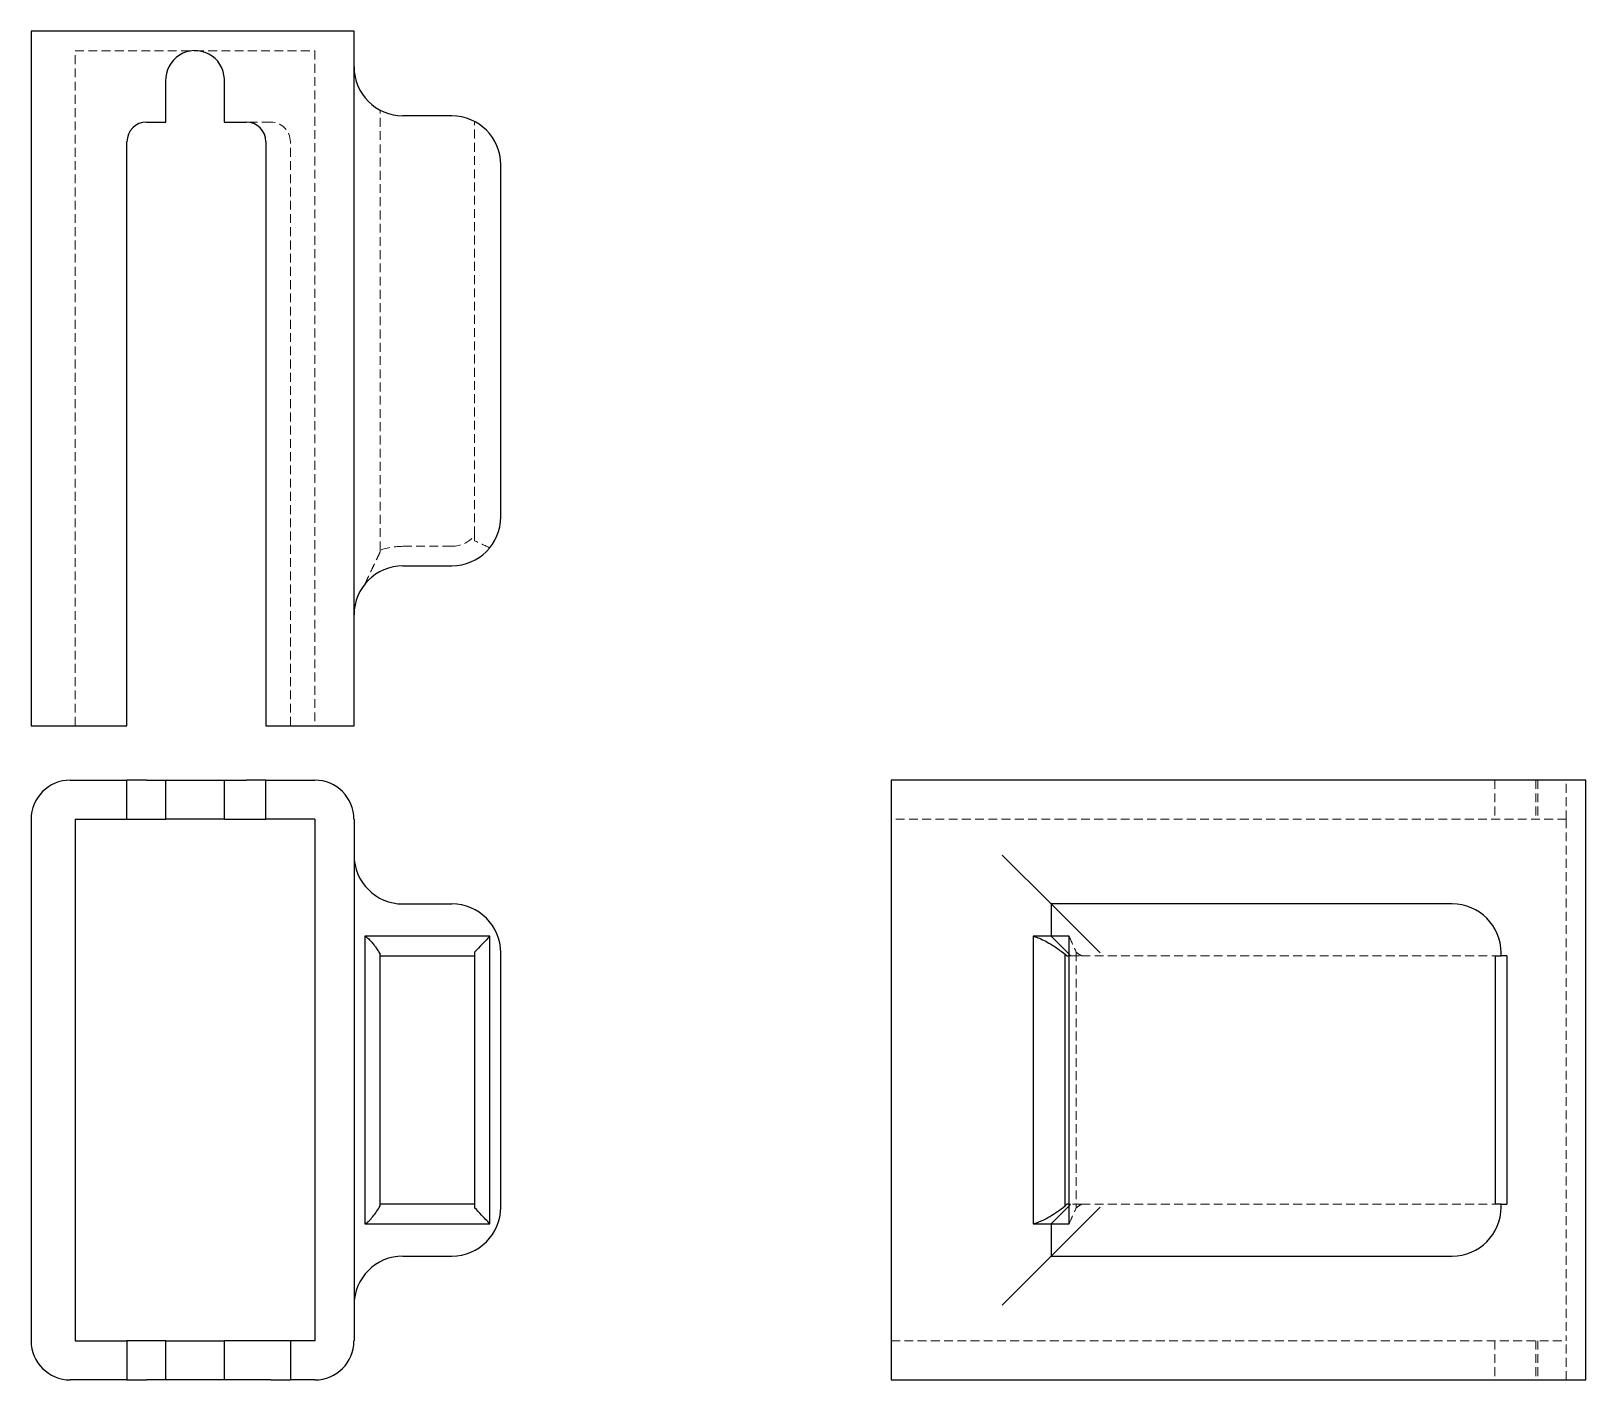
# Model space of a CAD drawing. Header units: millimetres. Extents: x 49 to 273, y 14 to 208.
import ezdxf

# ---------------------------------------------------------------- set-up
doc = ezdxf.new("R2010")
doc.units = ezdxf.units.MM
doc.linetypes.add('HIDDEN', pattern=[1.905, 1.27, -0.635])

msp = doc.modelspace()

# ---------------------------------------------------------------- linework, layer by layer
at = {"color": 7, "linetype": 'Continuous', "lineweight": 25}
for p, q in [((49.2, 208), (49.2, 108)), ((54.83, 208), (49.2, 208)), ((90.04, 208), (54.83, 208)), ((95.68, 208), (90.04, 208)), ((95.68, 108), (95.68, 208)), ((68.57, 194.9), (68.57, 200.79)), ((77.01, 201.1), (77.01, 194.9)), ((65.82, 194.9), (68.57, 194.9)), ((77.01, 194.9), (80.18, 194.9)), ((109.76, 195.8), (102.72, 195.8)), ((63, 108), (63, 192.08)), ((83, 192.08), (83, 108)), ((116.8, 138.06), (116.8, 188.76)), ((102.72, 131.02), (109.76, 131.02)), ((49.2, 108), (54.83, 108)), ((54.83, 108), (63, 108)), ((83, 108), (90.04, 108)), ((90.04, 108), (95.68, 108)), ((54.83, 100.17), (63, 100.17)), ((63, 94.54), (63, 100.17)), ((65.82, 100.17), (63, 100.17)), ((65.82, 100.17), (68.57, 100.17)), ((68.57, 94.54), (68.57, 100.17)), ((68.57, 100.17), (77.01, 100.17)), ((77.01, 100.17), (77.01, 94.54)), ((77.01, 100.17), (80.18, 100.17)), ((83, 100.17), (80.18, 100.17)), ((83, 94.54), (83, 100.17)), ((83, 100.17), (90.04, 100.17)), ((173, 100.17), (173, 94.54)), ((273, 100.17), (173, 100.17)), ((273, 94.54), (273, 100.17)), ((49.2, 94.54), (49.2, 19.46)), ((55.54, 94.54), (63, 94.54)), ((55.54, 94.54), (55.54, 19.46)), ((63, 94.54), (65.82, 94.54)), ((65.82, 94.54), (68.57, 94.54)), ((72.79, 94.54), (68.57, 94.54)), ((77.01, 94.54), (72.79, 94.54)), ((77.01, 94.54), (80.18, 94.54)), ((80.18, 94.54), (83, 94.54)), ((90.04, 94.54), (83, 94.54)), ((90.04, 94.54), (90.04, 19.46)), ((95.68, 94.54), (95.68, 19.46)), ((173, 94.54), (173, 19.46)), ((273, 19.46), (273, 94.54)), ((196.02, 82.35), (188.97, 89.39)), ((102.72, 82.35), (109.76, 82.35)), ((203.06, 75.31), (196.02, 82.35)), ((253.76, 82.35), (196.02, 82.35)), ((196.02, 82.35), (196.02, 77.7)), ((97.26, 77.7), (97.26, 36.3)), ((102.72, 77.7), (97.26, 77.7)), ((109.76, 77.7), (102.72, 77.7)), ((115.22, 77.7), (109.76, 77.7)), ((115.22, 36.3), (115.22, 77.7)), ((196.02, 77.7), (193.42, 77.7)), ((193.42, 77.7), (193.42, 36.3)), ((198.61, 77.7), (196.02, 77.7)), ((196.02, 77.7), (198.61, 75.11)), ((198.61, 36.3), (198.61, 77.7)), ((99.44, 38.88), (99.44, 75.12)), ((99.44, 74.89), (102.72, 74.89)), ((102.72, 74.89), (109.76, 74.89)), ((109.76, 74.89), (113.04, 74.89)), ((113.04, 75.4), (113.04, 38.6)), ((116.8, 38.69), (116.8, 75.31)), ((198.02, 38.88), (198.02, 75.12)), ((198.27, 74.89), (198.61, 74.89)), ((260, 39.11), (260, 74.89)), ((260, 74.89), (260.8, 74.89)), ((260.8, 74.89), (260.8, 75.31)), ((261.61, 74.89), (260.8, 74.89)), ((261.61, 74.89), (261.61, 39.11)), ((102.72, 39.11), (99.44, 39.11)), ((109.76, 39.11), (102.72, 39.11)), ((113.04, 39.11), (109.76, 39.11)), ((198.61, 38.89), (196.02, 36.3)), ((203.06, 38.69), (196.02, 31.65)), ((198.61, 39.11), (198.27, 39.11)), ((260.8, 39.11), (260, 39.11)), ((260.8, 38.69), (260.8, 39.11)), ((260.8, 39.11), (261.61, 39.11)), ((97.26, 36.3), (102.72, 36.3)), ((102.72, 36.3), (109.76, 36.3)), ((109.76, 36.3), (115.22, 36.3)), ((193.42, 36.3), (196.02, 36.3)), ((196.02, 36.3), (196.02, 31.65)), ((196.02, 36.3), (198.61, 36.3)), ((102.72, 31.65), (109.76, 31.65)), ((196.02, 31.65), (188.97, 24.61)), ((196.02, 31.65), (253.76, 31.65)), ((55.54, 19.46), (63, 19.46)), ((63, 19.46), (63, 13.83)), ((65.82, 19.46), (63, 19.46)), ((68.57, 19.46), (65.82, 19.46)), ((68.57, 13.83), (68.57, 19.46)), ((68.57, 19.46), (72.79, 19.46)), ((72.79, 19.46), (77.01, 19.46)), ((77.01, 19.46), (77.01, 13.83)), ((83.7, 19.46), (77.01, 19.46)), ((86.52, 19.46), (83.7, 19.46)), ((86.52, 19.46), (86.52, 13.83)), ((90.04, 19.46), (86.52, 19.46)), ((173, 19.46), (173, 13.83)), ((273, 13.83), (273, 19.46)), ((63, 13.83), (54.83, 13.83)), ((63, 13.83), (65.82, 13.83)), ((68.57, 13.83), (65.82, 13.83)), ((77.01, 13.83), (68.57, 13.83)), ((83.7, 13.83), (77.01, 13.83)), ((83.7, 13.83), (86.52, 13.83)), ((90.04, 13.83), (86.52, 13.83)), ((173, 13.83), (273, 13.83))]:
    msp.add_line(p, q, dxfattribs=at)
at = {"color": 7, "linetype": 'HIDDEN', "lineweight": 18}
for p, q in [((55.54, 205.18), (72.79, 205.18)), ((55.54, 108), (55.54, 205.18)), ((72.79, 205.18), (90.04, 205.18)), ((90.04, 205.18), (90.04, 108)), ((83.7, 194.9), (80.18, 194.9)), ((99.44, 133.27), (99.44, 196.61)), ((113.04, 135.39), (113.04, 195)), ((86.52, 108), (86.52, 192.08)), ((102.72, 133.83), (109.76, 133.83)), ((68.56, 100.17), (68.56, 94.54)), ((259.9, 100.17), (259.9, 94.54)), ((265.79, 100.17), (265.79, 94.54)), ((266.1, 100.17), (266.1, 94.54)), ((270.18, 94.54), (270.18, 100.17)), ((270.18, 94.54), (173, 94.54)), ((270.18, 94.54), (270.18, 19.46)), ((198.61, 75.11), (198.83, 74.89)), ((198.61, 74.89), (198.83, 74.89)), ((198.83, 74.89), (200.39, 74.89)), ((199.64, 75.4), (199.64, 38.6)), ((200.39, 74.89), (260, 74.89)), ((198.83, 39.11), (198.61, 38.89)), ((198.83, 39.11), (198.61, 39.11)), ((200.39, 39.11), (198.83, 39.11)), ((200.39, 39.11), (260, 39.11)), ((68.56, 19.46), (68.56, 13.83)), ((173, 19.46), (270.18, 19.46)), ((259.9, 19.46), (259.9, 13.83)), ((265.79, 19.46), (265.79, 13.83)), ((266.1, 19.46), (266.1, 13.83)), ((270.18, 13.83), (270.18, 19.46))]:
    msp.add_line(p, q, dxfattribs=at)
at = {"color": 7, "linetype": 'Continuous', "lineweight": 25}
for centre, radius, start, end in [((72.79, 200.96), 4.23, 1.9644, 182.2181), ((102.72, 202.85), 7.04, 180, 270), ((65.82, 192.08), 2.82, 90, 180), ((80.18, 192.08), 2.82, 0, 90), ((109.76, 188.76), 7.04, 0, 90), ((109.76, 138.06), 7.04, 270, 0), ((102.72, 123.97), 7.04, 90, 180), ((54.83, 94.54), 5.63, 90, 180), ((90.04, 94.54), 5.63, 0, 90), ((102.72, 89.39), 7.04, 180, 270), ((109.76, 75.31), 7.04, 0, 90), ((253.76, 75.31), 7.04, 0, 90), ((109.76, 38.69), 7.04, 270, 0), ((253.76, 38.69), 7.04, 270, 0), ((102.72, 24.61), 7.04, 90, 180), ((54.83, 19.46), 5.63, 180, 270), ((90.04, 19.46), 5.63, 270, 0)]:
    msp.add_arc(centre, radius, start, end, dxfattribs=at)
at = {"color": 7, "linetype": 'HIDDEN', "lineweight": 18}
for centre, radius, start, end in [((83.7, 192.08), 2.82, 0, 90), ((109.76, 138.06), 4.23, 270, 320.8353), ((102.72, 123.97), 9.86, 90, 109.4076)]:
    msp.add_arc(centre, radius, start, end, dxfattribs=at)
for points in [[(113.04, 135.39), (113.04, 135.16), (113.04, 134.91), (113.04, 134.64)], [(115.22, 133.61), (114.5, 133.95), (113.77, 134.29), (113.04, 134.64)], [(99.44, 133.02), (99.44, 133.11), (99.44, 133.19), (99.44, 133.27)], [(198.61, 77.7), (198.95, 76.93), (199.29, 76.16), (199.64, 75.4)], [(200.39, 74.89), (200.16, 75.03), (199.91, 75.2), (199.64, 75.4)], [(199.64, 38.6), (199.91, 38.8), (200.16, 38.97), (200.39, 39.11)]]:
    msp.add_open_spline(points, degree=3, dxfattribs=at)
for points, knots in [([(97.26, 128.42), (97.3, 128.5), (97.37, 128.65), (97.48, 128.88), (97.69, 129.34), (98.02, 130.03), (98.41, 130.86), (98.77, 131.62), (99.11, 132.32), (99.33, 132.78), (99.44, 133.02)], [0, 0, 0, 0, 0.045078, 0.090687, 0.136949, 0.32255, 0.522032, 0.671435, 0.830533, 1, 1, 1, 1]), ([(198.61, 36.3), (198.79, 36.71), (198.98, 37.15), (199.32, 37.91), (199.48, 38.26), (199.64, 38.6)], [-0.2352252, -0.2352252, -0.2352252, -0.2352252, -0.1062309, -0.1062309, 0, 0, 0, 0])]:
    msp.add_open_spline(points, degree=3, knots=knots, dxfattribs=at)
at = {"color": 7, "linetype": 'Continuous', "lineweight": 25}
for points, knots in [([(97.26, 77.7), (97.3, 77.68), (97.37, 77.64), (97.48, 77.57), (97.69, 77.41), (98.02, 77.1), (98.41, 76.64), (98.77, 76.15), (99.11, 75.66), (99.33, 75.31), (99.44, 75.12)], [0, 0, 0, 0, 0.045078, 0.090687, 0.136949, 0.32255, 0.522032, 0.671435, 0.830533, 1, 1, 1, 1]), ([(193.42, 77.7), (193.5, 77.68), (193.65, 77.64), (193.88, 77.57), (194.34, 77.41), (195.03, 77.1), (195.86, 76.64), (196.62, 76.15), (197.32, 75.66), (197.78, 75.31), (198.02, 75.12)], [0, 0, 0, 0, 0.045078, 0.090687, 0.136949, 0.32255, 0.522032, 0.671435, 0.830533, 1, 1, 1, 1]), ([(97.26, 36.3), (97.46, 36.41), (97.66, 36.56), (98.03, 36.92), (98.22, 37.13), (98.58, 37.58), (98.76, 37.82), (99.1, 38.34), (99.27, 38.6), (99.44, 38.88)], [0, 0, 0, 0, 0.25, 0.25, 0.5, 0.5, 0.75, 0.75, 1, 1, 1, 1]), ([(115.22, 36.3), (114.83, 36.71), (114.42, 37.15), (113.7, 37.91), (113.37, 38.26), (113.04, 38.6)], [-0.2352252, -0.2352252, -0.2352252, -0.2352252, -0.1062309, -0.1062309, 0, 0, 0, 0]), ([(193.42, 36.3), (193.85, 36.41), (194.26, 36.56), (195.06, 36.92), (195.44, 37.13), (196.2, 37.58), (196.58, 37.82), (197.31, 38.34), (197.67, 38.6), (198.02, 38.88)], [0, 0, 0, 0, 0.25, 0.25, 0.5, 0.5, 0.75, 0.75, 1, 1, 1, 1])]:
    msp.add_open_spline(points, degree=3, knots=knots, dxfattribs=at)
for points in [[(115.22, 77.7), (114.5, 76.93), (113.77, 76.16), (113.04, 75.4)], [(198.02, 75.12), (198.11, 75.04), (198.19, 74.97), (198.27, 74.89)], [(198.27, 39.11), (198.19, 39.03), (198.11, 38.96), (198.02, 38.88)]]:
    msp.add_open_spline(points, degree=3, dxfattribs=at)

doc.saveas('drawing.dxf')
